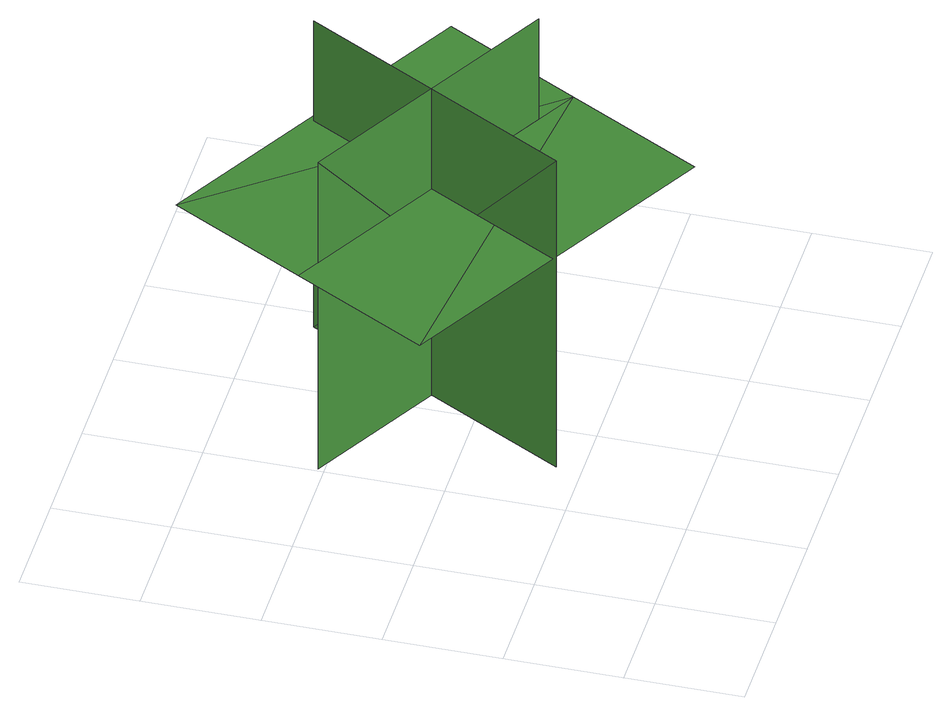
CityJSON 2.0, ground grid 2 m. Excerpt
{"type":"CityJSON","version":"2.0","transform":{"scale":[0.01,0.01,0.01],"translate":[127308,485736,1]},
"CityObjects":{
"tree1":{"type":"SolitaryVegetationObject","geometry":[{"type":"MultiSurface","lod":"1","boundaries":[[[0,1,2]],[[0,2,3]],[[4,5,6]],[[4,6,7]],[[8,9,10]],[[8,10,11]],[[8,11,12]],[[8,12,13]]]}]}
},
"vertices":[
[564,711,95],[564,711,715],[307,243,715],[307,243,95],[659,363,95],[659,363,715],[207,611,715],[207,611,95],[728,324,513],[857,559,513],[295,868,513],[166,633,513],[37,399,513],[599,90,513]
]}
